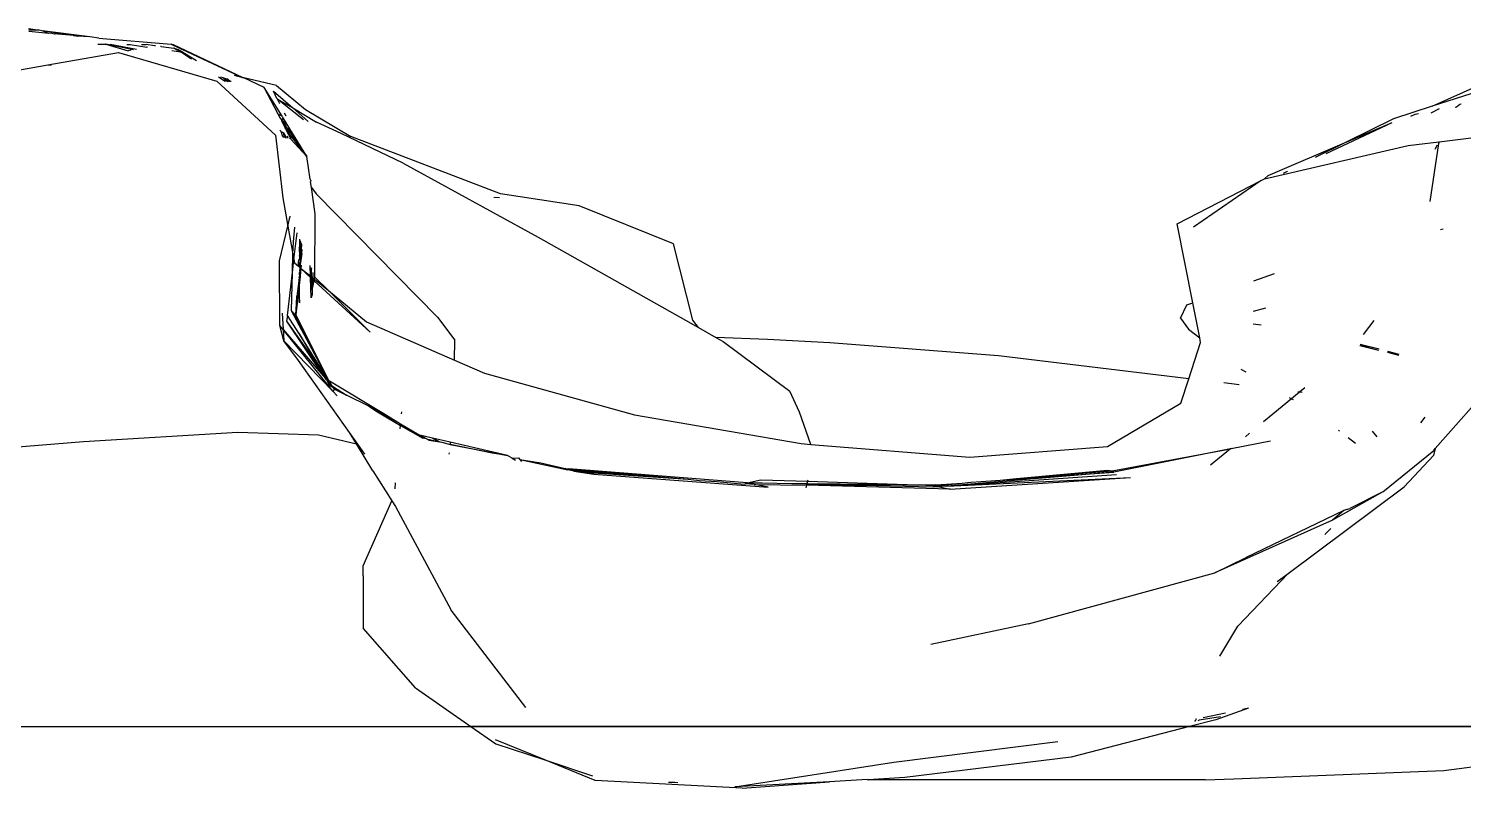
# Model space of a CAD drawing. Header units: millimetres. Extents: x -41292 to 298682, y -22072 to 33155.
# Drawn here: x 27246.6 to 27353.5, y 1456 to 1512.6 of the extents above; entities that cross this region are included whole.
import ezdxf

# ---------------------------------------------------------------- set-up
doc = ezdxf.new("R2010")
doc.units = ezdxf.units.MM
doc.layers.add('틀', color=8, linetype='Continuous')

# ---------------------------------------------------------------- blocks, each defined once
blk = doc.blocks.new('AHSISHEUD')
for p, q in [((27874.67, 19160.54), (27874, 19160.64)), ((27874.67, 19160.54), (27874.02, 19160.53)), ((27875.52, 19160.3), (27874.03, 19160.45)), ((27874.8, 19160.54), (27874.67, 19160.54)), ((27875.02, 19160.49), (27874.8, 19160.54)), ((27875.52, 19160.3), (27875.02, 19160.49)), ((27877.07, 19160.17), (27875.02, 19160.49)), ((27878.56, 19160.04), (27875.02, 19160.49)), ((27875.73, 19160.31), (27875.52, 19160.3)), ((27875.73, 19160.31), (27875.93, 19160.26)), ((27875.93, 19160.26), (27875.98, 19160.26)), ((27876.03, 19160.26), (27875.98, 19160.26)), ((27876.18, 19160.24), (27876.03, 19160.26)), ((27877.07, 19160.17), (27876.18, 19160.24)), ((27877.16, 19160.16), (27877.07, 19160.17)), ((27877.33, 19160.15), (27877.16, 19160.16)), ((27877.36, 19160.13), (27877.33, 19160.15)), ((27877.36, 19160.13), (27877.42, 19160.13)), ((27877.42, 19160.13), (27877.63, 19160.1)), ((27878.56, 19160.04), (27877.63, 19160.1)), ((27879.23, 19159.95), (27878.56, 19160.04)), ((27879.15, 19159.5), (27879.76, 19159.49)), ((27879.23, 19159.95), (27884.62, 19159.49)), ((27881.81, 19159.08), (27879.76, 19159.49)), ((27879.76, 19159.49), (27881.42, 19159.01)), ((27880.08, 19159.49), (27882.05, 19159.12)), ((27881.31, 19159.48), (27881.57, 19159.48)), ((27881.64, 19159.05), (27881.42, 19159.01)), ((27881.57, 19159.48), (27882.82, 19159.26)), ((27882.41, 19159.48), (27882.75, 19159.47)), ((27883.38, 19159.36), (27882.75, 19159.47)), ((27882.87, 19159.27), (27882.82, 19159.26)), ((27883.46, 19159.38), (27883.38, 19159.36)), ((27883.89, 19159.31), (27883.83, 19159.33)), ((27883.89, 19159.31), (27884.81, 19159.2)), ((27884.67, 19159.46), (27884.62, 19159.49)), ((27884.8, 19159.45), (27884.67, 19159.46)), ((27884.67, 19159.46), (27889.99, 19156.99)), ((27885.31, 19158.9), (27884.68, 19158.99)), ((27889.99, 19156.99), (27884.8, 19159.45)), ((27885.3, 19159.03), (27884.81, 19159.2)), ((27885.31, 19158.9), (27884.81, 19159.2)), ((27885.3, 19159.03), (27886.5, 19158.27)), ((27860.61, 19155.32), (27875.43, 19157.95)), ((27875.43, 19157.95), (27880.69, 19158.88)), ((27875.43, 19157.95), (27875.71, 19157.95)), ((27880.69, 19158.88), (27888.02, 19156.74)), ((27885.37, 19158.89), (27885.31, 19158.9)), ((27886.02, 19158.46), (27885.37, 19158.89)), ((27886.02, 19158.46), (27886.14, 19158.41)), ((27888.16, 19157.07), (27888.65, 19156.73)), ((27888.5, 19156.99), (27888.32, 19157.03)), ((27888.5, 19156.99), (27888.74, 19156.72)), ((27888.58, 19156.97), (27888.5, 19156.99)), ((27888.7, 19156.84), (27888.58, 19156.97)), ((27888.58, 19156.97), (27888.81, 19156.91)), ((27889.05, 19156.72), (27888.81, 19156.91)), ((27888.97, 19156.72), (27888.81, 19156.91)), ((27889.99, 19156.99), (27889.33, 19157.15)), ((27890.04, 19156.98), (27889.99, 19156.99)), ((27891.55, 19156.27), (27890.04, 19156.98)), ((27892.46, 19156.41), (27890.04, 19156.98)), ((27978.58, 19154.87), (27985.11, 19157.81)), ((27986.08, 19157.3), (27978.58, 19154.87)), ((27888.02, 19156.74), (27892.4, 19152.72)), ((27888.7, 19156.84), (27888.74, 19156.81)), ((27888.74, 19156.81), (27888.88, 19156.72)), ((27888.86, 19156.72), (27888.74, 19156.81)), ((27889.02, 19156.72), (27888.97, 19156.72)), ((27889.1, 19156.72), (27889.05, 19156.72)), ((27892.89, 19154.13), (27891.55, 19156.27)), ((27892.59, 19154.28), (27891.55, 19156.27)), ((27892.5, 19155.44), (27892.25, 19155.99)), ((27892.25, 19155.99), (27893.68, 19154.75)), ((27892.46, 19156.41), (27894.62, 19154.62)), ((27892.54, 19155.41), (27892.5, 19155.44)), ((27894.48, 19153.86), (27892.54, 19155.41)), ((27892.54, 19155.41), (27893.68, 19154.75)), ((27892.72, 19155.05), (27892.54, 19155.41)), ((27893.68, 19154.75), (27894.84, 19153.73)), ((27893.68, 19154.75), (27895.45, 19153.69)), ((27978.58, 19154.87), (27975.68, 19153.93)), ((27980.28, 19154.8), (27980.37, 19154.82)), ((27980.37, 19154.82), (27980.64, 19155.02)), ((27980.64, 19155.02), (27980.74, 19155.04)), ((27892.89, 19154.13), (27892.59, 19154.28)), ((27892.59, 19154.28), (27892.69, 19154.07)), ((27892.69, 19154.07), (27892.88, 19153.81)), ((27892.86, 19153.76), (27892.88, 19153.81)), ((27892.86, 19153.76), (27893.12, 19153.25)), ((27892.88, 19153.81), (27892.95, 19153.98)), ((27892.88, 19153.81), (27893.17, 19153.39)), ((27892.89, 19154.13), (27892.92, 19154.05)), ((27892.92, 19154.05), (27892.97, 19154.02)), ((27892.95, 19153.98), (27892.97, 19154.02)), ((27892.99, 19153.96), (27892.95, 19153.98)), ((27893.17, 19153.39), (27892.99, 19153.96)), ((27894.74, 19151.14), (27892.99, 19153.96)), ((27893.18, 19154.13), (27893.07, 19154.35)), ((27894.62, 19154.62), (27898.01, 19152.62)), ((27897.3, 19152.85), (27895.45, 19153.69)), ((27970.66, 19151.36), (27975.6, 19153.66)), ((27975.68, 19153.93), (27972.21, 19152.21)), ((27972.21, 19152.21), (27975.6, 19153.66)), ((27976.99, 19154.14), (27977.3, 19154.28)), ((27977.3, 19154.28), (27977.56, 19154.34)), ((27979.1, 19154.68), (27978.48, 19154.36)), ((27892.4, 19152.72), (27892.95, 19148.04)), ((27892.71, 19153.09), (27892.82, 19153)), ((27892.94, 19152.59), (27892.82, 19153)), ((27893.03, 19152.83), (27892.89, 19152.94)), ((27892.94, 19152.59), (27893.04, 19152.56)), ((27893.01, 19152.75), (27893.01, 19152.85)), ((27893.03, 19152.83), (27893.01, 19152.75)), ((27893.01, 19152.75), (27893.04, 19152.7)), ((27893.22, 19152.52), (27893.03, 19152.83)), ((27893.04, 19152.7), (27893.12, 19152.54)), ((27893.04, 19152.7), (27893.04, 19152.56)), ((27893.06, 19152.56), (27893.04, 19152.7)), ((27893.12, 19153.25), (27893.37, 19152.77)), ((27893.29, 19153.04), (27893.12, 19153.25)), ((27893.29, 19153.21), (27893.17, 19153.39)), ((27893.26, 19152.66), (27893.32, 19152.49)), ((27893.29, 19153.21), (27894.74, 19151.14)), ((27893.29, 19153.04), (27893.29, 19153.21)), ((27893.29, 19153.21), (27893.4, 19152.89)), ((27893.37, 19152.77), (27893.29, 19153.04)), ((27893.4, 19152.89), (27893.29, 19153.04)), ((27893.37, 19152.77), (27893.55, 19152.43)), ((27893.45, 19152.82), (27893.4, 19152.89)), ((27894.74, 19151.14), (27893.45, 19152.82)), ((27893.45, 19152.82), (27893.55, 19152.43)), ((27901.92, 19150.64), (27897.3, 19152.85)), ((27909.17, 19148.36), (27898.01, 19152.62)), ((27979.09, 19152.23), (27982.26, 19152.62)), ((27893.12, 19152.54), (27893.18, 19152.53)), ((27893.48, 19152.45), (27893.46, 19152.5)), ((27894.74, 19151.14), (27893.55, 19152.43)), ((27966.07, 19149.47), (27976.79, 19151.95)), ((27966.36, 19149.72), (27972.21, 19152.21)), ((27972.21, 19152.21), (27969.86, 19151.06)), ((27976.79, 19151.95), (27979.06, 19152.23)), ((27979.04, 19152.1), (27978.4, 19147.78)), ((27978.8, 19151.68), (27978.96, 19152)), ((27979.07, 19152.13), (27979.04, 19152.1)), ((27979.07, 19152.13), (27979.06, 19152.23)), ((27979.06, 19152.23), (27979.09, 19152.23)), ((27979.09, 19152.23), (27979.07, 19152.13)), ((27894.98, 19149.43), (27894.74, 19151.14)), ((27901.92, 19150.64), (27911.96, 19145.13)), ((27895.03, 19149.35), (27894.98, 19149.43)), ((27965.83, 19149.35), (27966.07, 19149.47)), ((27966.36, 19149.72), (27966.07, 19149.47)), ((27967.76, 19150.02), (27967.47, 19149.87)), ((27967.76, 19150.02), (27967.79, 19150.03)), ((27895.03, 19149.35), (27895.01, 19149.23)), ((27895.07, 19148.83), (27895.01, 19149.23)), ((27895.07, 19148.83), (27895.43, 19148.36)), ((27895.35, 19146.86), (27895.07, 19148.83)), ((27895.43, 19148.36), (27904.47, 19139.15)), ((27915.02, 19147.46), (27909.17, 19148.36)), ((27959.57, 19146.12), (27965.83, 19149.35)), ((27965.83, 19149.35), (27960.79, 19145.87)), ((27892.95, 19148.04), (27893.32, 19145.95)), ((27909.08, 19148.06), (27908.66, 19148.07)), ((27922.05, 19144.62), (27915.02, 19147.46)), ((27893.32, 19145.95), (27893.5, 19146.68)), ((27895.33, 19142.15), (27895.35, 19146.86)), ((27892.7, 19143.35), (27893.32, 19145.95)), ((27893.32, 19145.95), (27893.7, 19143.85)), ((27893.73, 19144.78), (27893.83, 19145.87)), ((27893.77, 19143.46), (27894, 19145.45)), ((27911.96, 19145.13), (27923.9, 19138.39)), ((27960.73, 19140.23), (27959.57, 19146.12)), ((27979.18, 19145.69), (27979.38, 19145.74)), ((27893.7, 19143.85), (27893.73, 19144.78)), ((27894.19, 19144.98), (27894.18, 19144.46)), ((27894.24, 19144.75), (27894.18, 19144.46)), ((27894.18, 19144.46), (27894.18, 19144.39)), ((27894.18, 19144.02), (27894.18, 19144.39)), ((27894.23, 19144.06), (27894.18, 19144.02)), ((27894.22, 19142.9), (27894.36, 19144.56)), ((27894.24, 19144.21), (27894.23, 19144.06)), ((27894.24, 19144.84), (27894.24, 19144.75)), ((27894.25, 19144.81), (27894.24, 19144.75)), ((27894.24, 19144.4), (27894.36, 19144.56)), ((27894.24, 19144.21), (27894.36, 19144.56)), ((27894.24, 19144.4), (27894.24, 19144.21)), ((27894.36, 19144.56), (27894.29, 19144.73)), ((27894.37, 19143.9), (27894.38, 19144.21)), ((27923.5, 19138.95), (27922.05, 19144.62)), ((27892.73, 19138.54), (27892.7, 19143.35)), ((27893.66, 19142.48), (27893.7, 19143.85)), ((27893.66, 19142.48), (27893.77, 19143.46)), ((27893.7, 19143.85), (27893.77, 19143.46)), ((27893.77, 19143.46), (27893.81, 19143.22)), ((27893.81, 19143.22), (27894.1, 19142.95)), ((27894.1, 19142.95), (27894.11, 19142.98)), ((27894.11, 19142.98), (27894.12, 19143.23)), ((27894.12, 19143.23), (27894.13, 19143.42)), ((27894.12, 19143.23), (27894.18, 19142.92)), ((27894.18, 19143.51), (27894.13, 19143.42)), ((27894.18, 19143.83), (27894.15, 19143.74)), ((27894.15, 19143.74), (27894.18, 19143.71)), ((27894.18, 19144.02), (27894.18, 19143.83)), ((27894.18, 19143.71), (27894.18, 19143.51)), ((27894.37, 19143.9), (27894.22, 19142.9)), ((27894.32, 19143.03), (27894.29, 19142.78)), ((27895.01, 19142.24), (27894.99, 19143)), ((27893.3, 19139.29), (27893.66, 19142.48)), ((27893.58, 19139.63), (27893.66, 19142.48)), ((27894.1, 19142.95), (27894.18, 19142.89)), ((27894.15, 19142.11), (27894.11, 19141.67)), ((27894.18, 19142.32), (27894.15, 19142.11)), ((27894.2, 19141.95), (27894.15, 19142.11)), ((27894.18, 19142.92), (27894.22, 19142.9)), ((27894.18, 19142.89), (27894.24, 19142.84)), ((27894.21, 19142.6), (27894.18, 19142.49)), ((27894.18, 19142.32), (27894.18, 19142.49)), ((27894.2, 19141.95), (27894.18, 19141.75)), ((27894.29, 19142.78), (27894.2, 19141.95)), ((27894.21, 19142.6), (27894.24, 19142.84)), ((27894.22, 19142.9), (27894.24, 19142.84)), ((27894.24, 19142.84), (27894.29, 19142.78)), ((27894.29, 19142.78), (27895.01, 19142.12)), ((27894.29, 19142.78), (27895.01, 19142.24)), ((27895.01, 19142.12), (27895.01, 19142.24)), ((27895.01, 19142.24), (27895.07, 19142.19)), ((27895.06, 19140.59), (27895.01, 19142.12)), ((27895.01, 19142.12), (27895.08, 19142.07)), ((27895.05, 19142.85), (27895.08, 19142.78)), ((27895.07, 19142.19), (27895.08, 19142.78)), ((27895.1, 19142.17), (27895.07, 19142.19)), ((27895.08, 19142.07), (27895.1, 19142.17)), ((27895.11, 19142.04), (27895.08, 19142.07)), ((27895.1, 19142.17), (27895.18, 19142.1)), ((27895.14, 19141.17), (27895.11, 19142.04)), ((27895.11, 19142.04), (27895.17, 19141.98)), ((27895.17, 19141.98), (27895.14, 19141.17)), ((27895.18, 19142.1), (27895.17, 19141.98)), ((27895.17, 19141.98), (27895.28, 19141.88)), ((27895.19, 19142.5), (27895.18, 19142.1)), ((27895.18, 19142.1), (27895.3, 19142)), ((27895.28, 19141.88), (27895.3, 19142)), ((27895.3, 19142), (27895.33, 19142.15)), ((27895.3, 19142), (27896.34, 19141.15)), ((27896.34, 19141.15), (27895.33, 19142.15)), ((27965.29, 19141.87), (27966.81, 19142.41)), ((27894.18, 19141.75), (27893.91, 19139.34)), ((27894.11, 19141.67), (27893.98, 19140.73)), ((27894.11, 19141.67), (27894.18, 19140.23)), ((27894.18, 19140.23), (27894.18, 19141.75)), ((27895.12, 19140.86), (27895.06, 19140.59)), ((27895.14, 19141.17), (27895.12, 19140.86)), ((27895.14, 19141.17), (27895.28, 19141.88)), ((27895.28, 19141.88), (27899.46, 19138.04)), ((27899.46, 19138.04), (27896.34, 19141.15)), ((27896.34, 19141.15), (27899.18, 19138.82)), ((27893.91, 19139.34), (27893.95, 19140.15)), ((27893.95, 19140.15), (27893.98, 19140.73)), ((27959.83, 19139.09), (27960.29, 19140.07)), ((27960.29, 19140.07), (27960.73, 19140.23)), ((27961.25, 19137.63), (27960.73, 19140.23)), ((27966.15, 19139.82), (27965.24, 19139.59)), ((27892.9, 19139.47), (27892.97, 19138.24)), ((27893.3, 19139.29), (27893.22, 19138.86)), ((27893.22, 19138.86), (27895.54, 19135.58)), ((27893.22, 19138.86), (27895.95, 19134.79)), ((27893.52, 19138.95), (27893.3, 19139.29)), ((27893.52, 19138.95), (27893.51, 19138.87)), ((27894.14, 19137.97), (27893.52, 19138.95)), ((27893.74, 19139.48), (27893.58, 19139.63)), ((27896.25, 19134.68), (27893.58, 19139.63)), ((27893.74, 19139.48), (27896.25, 19134.68)), ((27893.91, 19139.34), (27896.25, 19134.68)), ((27899.18, 19138.82), (27905.74, 19135.96)), ((27904.47, 19139.15), (27905.76, 19137.45)), ((27923.9, 19138.39), (27923.5, 19138.95)), ((27959.83, 19139.09), (27960.42, 19138.27)), ((27973.46, 19137.88), (27974.25, 19138.91)), ((27893.01, 19137.41), (27892.73, 19138.54)), ((27892.97, 19138.24), (27892.73, 19138.54)), ((27896.66, 19133.66), (27892.97, 19138.24)), ((27892.97, 19138.24), (27893.01, 19137.41)), ((27892.97, 19138.24), (27895.95, 19134.79)), ((27894.14, 19137.97), (27895.54, 19135.58)), ((27894.9, 19136.76), (27894.14, 19137.97)), ((27923.9, 19138.39), (27925.21, 19137.65)), ((27929.04, 19137.5), (27925.21, 19137.65)), ((27925.21, 19137.65), (27925.74, 19137.34)), ((27960.42, 19138.27), (27961.25, 19137.63)), ((27961.31, 19137.28), (27961.25, 19137.63)), ((27965.82, 19138.56), (27965.22, 19138.64)), ((27896.66, 19133.66), (27893.01, 19137.41)), ((27894.11, 19135.93), (27893.01, 19137.41)), ((27895.54, 19135.58), (27894.9, 19136.76)), ((27895.66, 19135.56), (27894.9, 19136.76)), ((27905.74, 19135.96), (27905.76, 19137.45)), ((27925.74, 19137.34), (27930.71, 19133.66)), ((27933.69, 19137.26), (27929.04, 19137.5)), ((27946.25, 19136.27), (27933.69, 19137.26)), ((27960.43, 19134.57), (27961.31, 19137.28)), ((27973.19, 19137.04), (27974.56, 19136.71)), ((27973.2, 19137.07), (27974.56, 19136.71)), ((27974.61, 19136.77), (27973.21, 19137.12)), ((27975.24, 19136.56), (27976.08, 19136.36)), ((27975.24, 19136.56), (27976.05, 19136.33)), ((27976.1, 19136.39), (27975.27, 19136.6)), ((27897.9, 19130.57), (27894.11, 19135.93)), ((27895.54, 19135.58), (27895.79, 19135.22)), ((27895.66, 19135.56), (27896.1, 19134.78)), ((27896.25, 19134.68), (27895.66, 19135.56)), ((27895.66, 19135.56), (27895.79, 19135.22)), ((27905.74, 19135.96), (27907.97, 19134.99)), ((27960.43, 19134.57), (27946.25, 19136.27)), ((27895.79, 19135.22), (27895.84, 19135.15)), ((27895.84, 19135.15), (27895.91, 19135.03)), ((27895.91, 19135.03), (27896.11, 19134.6)), ((27895.91, 19135.03), (27896.1, 19134.78)), ((27895.95, 19134.79), (27896.11, 19134.6)), ((27896.1, 19134.78), (27896.34, 19134.33)), ((27896.1, 19134.78), (27896.25, 19134.68)), ((27896.19, 19134.5), (27896.11, 19134.6)), ((27896.19, 19134.5), (27896.31, 19134.25)), ((27896.19, 19134.5), (27896.34, 19134.33)), ((27896.37, 19134.44), (27896.25, 19134.68)), ((27896.37, 19134.44), (27896.34, 19134.33)), ((27896.37, 19134.44), (27896.41, 19134.42)), ((27896.41, 19134.42), (27900.59, 19131.91)), ((27896.58, 19134.1), (27896.41, 19134.42)), ((27907.97, 19134.99), (27919.13, 19131.89)), ((27959.84, 19132.76), (27960.43, 19134.57)), ((27964.32, 19135.29), (27964.68, 19135.08)), ((27978.79, 19129.37), (27983.24, 19134.42)), ((27896.34, 19134.33), (27896.31, 19134.25)), ((27896.31, 19134.25), (27896.43, 19134.07)), ((27896.31, 19134.25), (27896.43, 19134.18)), ((27896.34, 19134.33), (27896.37, 19134.29)), ((27896.37, 19134.29), (27896.43, 19134.18)), ((27896.43, 19134.18), (27896.46, 19134.14)), ((27896.43, 19134.07), (27896.46, 19134.14)), ((27896.43, 19134.07), (27896.69, 19133.92)), ((27896.46, 19134.14), (27896.49, 19134.15)), ((27896.49, 19134.15), (27896.55, 19134.09)), ((27896.55, 19134.09), (27896.58, 19134.1)), ((27896.58, 19134.1), (27896.62, 19134.05)), ((27896.62, 19134.05), (27896.65, 19134.03)), ((27896.69, 19133.92), (27896.65, 19134.03)), ((27896.65, 19134.03), (27897.68, 19133.36)), ((27896.78, 19133.81), (27896.66, 19133.66)), ((27896.66, 19133.66), (27896.98, 19133.3)), ((27896.69, 19133.92), (27896.72, 19133.91)), ((27896.78, 19133.81), (27896.72, 19133.91)), ((27896.72, 19133.91), (27897.68, 19133.36)), ((27896.78, 19133.81), (27897.68, 19133.36)), ((27899.34, 19132.53), (27897.68, 19133.36)), ((27931.43, 19132.09), (27930.71, 19133.66)), ((27964.18, 19134.12), (27963.05, 19134.26)), ((27968.69, 19133.57), (27968.1, 19133.08)), ((27968.69, 19133.57), (27968.57, 19133.58)), ((27969.08, 19133.89), (27968.69, 19133.57)), ((27968.89, 19133.54), (27968.69, 19133.57)), ((27899.34, 19132.53), (27900.59, 19131.91)), ((27899.34, 19132.53), (27901.72, 19131.22)), ((27899.34, 19132.53), (27899.86, 19132.18)), ((27954.38, 19129.52), (27959.84, 19132.76)), ((27968.1, 19133.08), (27966.01, 19131.37)), ((27967.92, 19133.19), (27968.1, 19133.08)), ((27968.1, 19133.08), (27968.2, 19133.02)), ((27899.86, 19132.18), (27900.86, 19131.6)), ((27900.59, 19131.91), (27901.72, 19131.22)), ((27900.86, 19131.6), (27901.71, 19131.09)), ((27901.71, 19131.09), (27901.72, 19131.22)), ((27901.72, 19131.22), (27903.09, 19130.4)), ((27901.79, 19131.95), (27901.8, 19132.1)), ((27919.13, 19131.89), (27931.55, 19129.74)), ((27932.28, 19129.68), (27931.43, 19132.09)), ((27978.01, 19131.72), (27977.7, 19131.29)), ((27878.09, 19129.89), (27889.6, 19130.59)), ((27889.6, 19130.59), (27895.59, 19130.39)), ((27895.59, 19130.39), (27898.42, 19129.73)), ((27898.42, 19129.73), (27897.9, 19130.57)), ((27898.52, 19129.71), (27897.9, 19130.57)), ((27901.69, 19130.84), (27901.71, 19131.09)), ((27901.71, 19131.09), (27903.37, 19130.16)), ((27903.09, 19130.4), (27903.14, 19130.37)), ((27903.14, 19130.37), (27903.37, 19130.16)), ((27903.64, 19130.1), (27903.14, 19130.37)), ((27904.09, 19130.15), (27903.14, 19130.37)), ((27903.64, 19130.1), (27903.37, 19130.16)), ((27904.09, 19130.15), (27904.64, 19129.88)), ((27905.41, 19129.85), (27904.09, 19130.15)), ((27964.96, 19130.51), (27964.65, 19130.26)), ((27971.67, 19130.67), (27971.59, 19130.74)), ((27972.85, 19129.74), (27972.3, 19130.18)), ((27974.11, 19130.66), (27974.44, 19130.25)), ((27836.46, 19126.58), (27878.09, 19129.89)), ((27898.42, 19129.73), (27898.52, 19129.71)), ((27899.66, 19127.72), (27898.42, 19129.73)), ((27899.05, 19128.96), (27898.52, 19129.71)), ((27903.82, 19130), (27903.64, 19130.1)), ((27903.64, 19130.1), (27904.64, 19129.88)), ((27903.82, 19130), (27904.64, 19129.88)), ((27904.64, 19129.88), (27904.78, 19129.85)), ((27904.78, 19129.85), (27905.4, 19129.69)), ((27905.41, 19129.85), (27905.4, 19129.69)), ((27908.54, 19129.03), (27905.4, 19129.69)), ((27905.4, 19129.69), (27909.69, 19128.86)), ((27909.69, 19128.86), (27905.41, 19129.85)), ((27931.55, 19129.74), (27932.28, 19129.68)), ((27932.28, 19129.68), (27944.13, 19128.73)), ((27944.13, 19128.73), (27954.38, 19129.52)), ((27954.74, 19127.72), (27963.54, 19129.35)), ((27963.54, 19129.35), (27954.85, 19127.61)), ((27963.54, 19129.35), (27962.06, 19128.14)), ((27963.59, 19129.39), (27963.54, 19129.35)), ((27963.59, 19129.39), (27966.52, 19129.94)), ((27974.88, 19126.14), (27978.68, 19129.24)), ((27978.79, 19129.37), (27978.67, 19128.86)), ((27978.68, 19129.24), (27978.79, 19129.37)), ((27905.33, 19129.05), (27905.32, 19128.95)), ((27909.69, 19128.86), (27908.54, 19129.03)), ((27910.02, 19128.67), (27909.69, 19128.86)), ((27910.02, 19128.67), (27910.49, 19128.68)), ((27910.02, 19128.67), (27910.28, 19128.51)), ((27910.49, 19128.68), (27910.6, 19128.55)), ((27910.6, 19128.55), (27910.73, 19128.4)), ((27910.6, 19128.55), (27914.17, 19127.79)), ((27910.6, 19128.55), (27911.54, 19128.41)), ((27911.54, 19128.41), (27912.16, 19128.3)), ((27912.16, 19128.3), (27913.97, 19127.88)), ((27978.67, 19128.86), (27976.48, 19126.52)), ((27899.66, 19127.72), (27901.07, 19125.47)), ((27914.17, 19127.79), (27913.97, 19127.88)), ((27913.97, 19127.88), (27914.23, 19127.86)), ((27914.62, 19127.68), (27914.17, 19127.79)), ((27914.74, 19127.75), (27914.17, 19127.79)), ((27914.23, 19127.86), (27914.74, 19127.75)), ((27927.54, 19126.83), (27914.23, 19127.86)), ((27914.23, 19127.86), (27923.13, 19127.09)), ((27914.62, 19127.68), (27916.11, 19127.46)), ((27914.62, 19127.68), (27915.34, 19127.62)), ((27914.78, 19127.75), (27914.74, 19127.75)), ((27914.78, 19127.75), (27923.13, 19127.09)), ((27915.34, 19127.62), (27914.78, 19127.75)), ((27916.11, 19127.46), (27915.34, 19127.62)), ((27915.34, 19127.62), (27923.13, 19127.09)), ((27916.11, 19127.46), (27929.09, 19126.5)), ((27923.13, 19127.09), (27923.99, 19127)), ((27923.99, 19127), (27925.28, 19126.91)), ((27927.54, 19126.83), (27928.56, 19127.05)), ((27928.56, 19127.05), (27932.02, 19126.94)), ((27932.02, 19126.94), (27931.98, 19126.78)), ((27932.05, 19127.03), (27932.02, 19126.94)), ((27932.02, 19126.94), (27939.45, 19126.7)), ((27954.85, 19127.61), (27942.4, 19126.58)), ((27942.4, 19126.58), (27955.05, 19127.44)), ((27942.4, 19126.58), (27956.1, 19127.23)), ((27942.67, 19126.36), (27956.1, 19127.23)), ((27944.96, 19126.91), (27946.38, 19127.01)), ((27946.38, 19127.01), (27954.85, 19127.61)), ((27946.38, 19127.01), (27947.59, 19127.15)), ((27947.59, 19127.15), (27954.37, 19127.77)), ((27947.59, 19127.15), (27954.74, 19127.72)), ((27954.37, 19127.77), (27954.74, 19127.72)), ((27954.74, 19127.72), (27954.85, 19127.61)), ((27901.3, 19126.38), (27901.34, 19126.83)), ((27925.28, 19126.91), (27927.33, 19126.73)), ((27927.33, 19126.73), (27927.39, 19126.76)), ((27927.39, 19126.76), (27927.54, 19126.83)), ((27928.06, 19126.71), (27927.39, 19126.76)), ((27931.97, 19126.73), (27927.54, 19126.83)), ((27927.54, 19126.83), (27931.98, 19126.78)), ((27929.09, 19126.5), (27928.06, 19126.71)), ((27928.06, 19126.71), (27931.95, 19126.66)), ((27931.95, 19126.66), (27931.9, 19126.44)), ((27931.97, 19126.73), (27931.95, 19126.66)), ((27942.67, 19126.36), (27931.95, 19126.66)), ((27937.17, 19126.61), (27931.95, 19126.66)), ((27931.98, 19126.78), (27931.97, 19126.73)), ((27941.53, 19126.63), (27931.97, 19126.73)), ((27937.17, 19126.61), (27931.97, 19126.73)), ((27931.98, 19126.78), (27939.45, 19126.7)), ((27941.37, 19126.51), (27937.17, 19126.61)), ((27939.45, 19126.7), (27941.6, 19126.67)), ((27939.45, 19126.7), (27941.53, 19126.63)), ((27941.37, 19126.51), (27941.42, 19126.55)), ((27941.42, 19126.55), (27941.53, 19126.63)), ((27941.42, 19126.55), (27941.71, 19126.55)), ((27941.53, 19126.63), (27941.6, 19126.67)), ((27941.79, 19126.62), (27941.53, 19126.63)), ((27941.6, 19126.67), (27943.56, 19126.81)), ((27941.79, 19126.62), (27941.6, 19126.67)), ((27941.71, 19126.55), (27941.75, 19126.54)), ((27941.75, 19126.54), (27942.33, 19126.59)), ((27941.75, 19126.54), (27942.67, 19126.36)), ((27941.79, 19126.62), (27943.56, 19126.81)), ((27942.33, 19126.59), (27942.4, 19126.58)), ((27943.56, 19126.81), (27944.19, 19126.88)), ((27944.19, 19126.88), (27944.96, 19126.91)), ((27967.84, 19120.08), (27976.48, 19126.52)), ((27974.88, 19126.14), (27971.15, 19124.03)), ((27974.88, 19126.14), (27972.43, 19124.92)), ((27898.93, 19120.65), (27901.07, 19125.47)), ((27901.07, 19125.47), (27901.34, 19125.05)), ((27901.34, 19125.05), (27905.48, 19117.35)), ((27972.18, 19124.84), (27971.99, 19124.75)), ((27972.18, 19124.84), (27972.43, 19124.92)), ((27971.15, 19124.03), (27962.38, 19120.13)), ((27971.99, 19124.75), (27964.66, 19121.23)), ((27971.99, 19124.75), (27971.15, 19124.03)), ((27970.63, 19123.02), (27970.57, 19122.98)), ((27971.02, 19123.43), (27970.63, 19123.02)), ((27898.93, 19119.89), (27898.93, 19120.65)), ((27962.38, 19120.13), (27964.66, 19121.23)), ((27898.93, 19119.89), (27898.94, 19115.99)), ((27948.5, 19116.32), (27962.38, 19120.13)), ((27967.84, 19120.08), (27964.09, 19116.14)), ((27967.03, 19119.48), (27967.84, 19120.08)), ((27911.04, 19110.09), (27905.48, 19117.35)), ((27948.5, 19116.32), (27941.22, 19114.78)), ((27902.83, 19111.56), (27898.94, 19115.99)), ((27962.75, 19113.92), (27964.09, 19116.14)), ((27902.83, 19111.56), (27906.96, 19108.67)), ((27964.89, 19110.03), (27962.45, 19109.18)), ((27964.89, 19110.03), (27964.44, 19109.94)), ((27962.45, 19109.18), (27960.5, 19108.67)), ((27960.92, 19109.06), (27960.87, 19109.05)), ((27960.96, 19109.11), (27960.89, 19109.1)), ((27961.04, 19109.22), (27960.93, 19109.19)), ((27961.22, 19109.15), (27961.11, 19109.09)), ((27962.79, 19109.4), (27961.22, 19109.15)), ((27963.17, 19109.67), (27961.51, 19109.32)), ((27802.64, 19108.67), (27906.96, 19108.67)), ((27906.96, 19108.67), (27908.81, 19107.38)), ((27960.5, 19108.67), (27906.96, 19108.67)), ((27960.5, 19108.67), (27951.68, 19106.38)), ((27995.74, 19108.67), (27960.5, 19108.67)), ((27912.45, 19106.18), (27908.79, 19107.67)), ((27908.81, 19107.38), (27912.45, 19106.18)), ((27938.46, 19106.01), (27950.69, 19107.55)), ((27912.45, 19106.18), (27916.01, 19105.01)), ((27916.21, 19104.66), (27912.45, 19106.18)), ((27926.62, 19104.17), (27938.46, 19106.01)), ((27951.68, 19106.38), (27939.28, 19104.88)), ((27979.43, 19105.4), (27984.97, 19106.13)), ((27927.17, 19104.07), (27916.21, 19104.66)), ((27921.68, 19104.54), (27921.9, 19104.52)), ((27921.9, 19104.52), (27922.14, 19104.53)), ((27922.14, 19104.53), (27922.36, 19104.51)), ((27933.66, 19104.56), (27926.62, 19104.17)), ((27927.17, 19104.07), (27933.66, 19104.56)), ((27936.48, 19104.72), (27933.66, 19104.56)), ((27936.48, 19104.72), (27936.54, 19104.71)), ((27939.28, 19104.88), (27936.54, 19104.71)), ((27961.65, 19104.7), (27936.54, 19104.71)), ((27961.65, 19104.7), (27963.8, 19104.77)), ((27963.8, 19104.77), (27979.43, 19105.4))]:
    blk.add_line(p, q)

msp = doc.modelspace()

# ---------------------------------------------------------------- linework, layer by layer
at = {"layer": '틀'}
msp.add_line((26044.67, 1460.58), (28934.67, 1460.58), dxfattribs=at)

# ---------------------------------------------------------------- block references
msp.add_blockref('AHSISHEUD', (-627.37, -17648.09))

doc.saveas('drawing.dxf')
